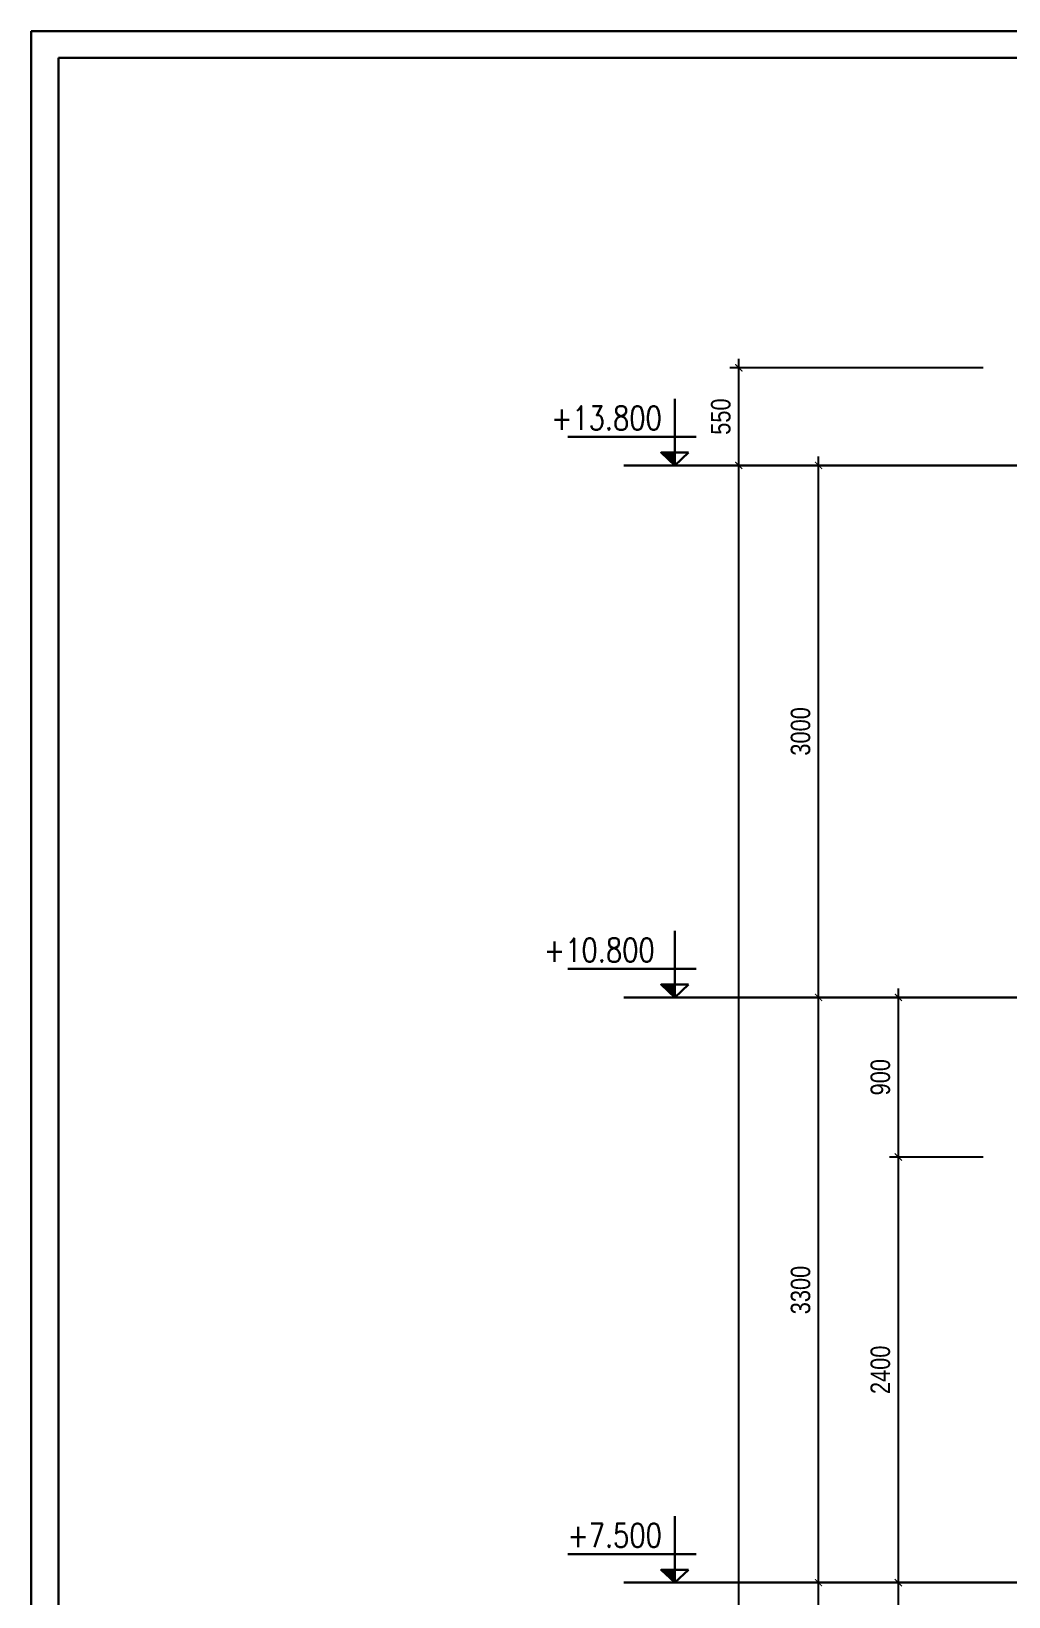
# Model space of a CAD drawing. Header units: millimetres. Extents: x -82962 to 19744, y -138000 to 4535.
# Drawn here: x -40951 to -35438, y -81230 to -72403 of the extents above; entities that cross this region are included whole.
import ezdxf

# ---------------------------------------------------------------- set-up
doc = ezdxf.new("R2010")
doc.units = ezdxf.units.MM
doc.header["$LTSCALE"] = 1000
doc.header["$MEASUREMENT"] = 0
doc.header["$PDMODE"] = 3
doc.layers.get('0').update_dxf_attribs({"lineweight": 30})
doc.layers.get('DEFPOINTS').update_dxf_attribs({"color": 4, "lineweight": 30})
doc.layers.add('THAY', color=4, linetype='Continuous', lineweight=30)
doc.styles.add('dim', font='arial.ttf', dxfattribs={"width": 0.8})
doc.styles.add('ROMANO', font='ROMANS', dxfattribs={"width": 0.8, "bigfont": 'VNS'})
doc.dimstyles.new('1-100-100', dxfattribs={"dimscale": 0, "dimtxt": 2.2, "dimasz": 0.8, "dimexe": 1, "dimexo": 1, "dimgap": 0.9, "dimtad": 1, "dimdec": 0, "dimzin": 0, "dimdsep": 46, "dimtxsty": 'dim', "dimblk1": 'ARCHTICK', "dimblk2": 'ARCHTICK', "dimsah": 1, "dimcen": 1, "dimdle": 1, "dimclrd": 256, "dimclre": 256, "dimclrt": 1, "dimadec": 0, "dimazin": 0, "dimtfac": 0.0001, "dimtdec": 0, "dimtix": 1, "dimtmove": 2, "dimatfit": 3, "dimldrblk": 'DOT', "dimfxl": 100, "dimtolj": 1, "dimtzin": 0, "dimarcsym": 0})

# ---------------------------------------------------------------- blocks, each defined once
blk = doc.blocks.new('_ARCHTICK')
at = {"color": 0, "linetype": 'ByBlock', "const_width": 0.15}
blk.add_lwpolyline([(-0.5, -0.5), (0.5, 0.5)], dxfattribs=at)
blk = doc.blocks.new('*D115')
at = {"layer": 'DEFPOINTS', "color": 0, "ltscale": 0.2, "transparency": 16777216}
for p in [(-36510.3, -81150.5), (-35531.3, -81150.5), (-35531.3, -84750.5)]:
    blk.add_point(p, dxfattribs=at)
at = {"layer": 'THAY', "lineweight": -2, "ltscale": 0.2, "transparency": 16777216}
for p, q in [((-36510.3, -84800.5), (-36510.3, -81100.5)), ((-35581.3, -81150.5), (-36560.3, -81150.5)), ((-35581.3, -84750.5), (-36560.3, -84750.5))]:
    blk.add_line(p, q, dxfattribs=at)
at = {"layer": 'THAY', "lineweight": -2, "ltscale": 0.2, "transparency": 16777216, "xscale": 40.0000003288427, "yscale": 40.0000003288427, "zscale": 40.0000003288427}
for p, rotation in [((-36510.3, -81150.5), 90), ((-36510.3, -84750.5), 270)]:
    blk.add_blockref('_ARCHTICK', p, dxfattribs=dict(at, rotation=rotation))
at = {"layer": 'THAY', "color": 1, "ltscale": 0.2, "transparency": 16777216, "insert": (-36611.5, -82950.5), "char_height": 110, "attachment_point": 5, "rotation": 90, "style": 'dim'}
blk.add_mtext('\\A1;3600', dxfattribs=at)
blk = doc.blocks.new('_DOT')
at = {"color": 0, "linetype": 'ByBlock', "ltscale": 10}
blk.add_line((-0.5, 0), (-1, 0), dxfattribs=at)
at = {"color": 0, "linetype": 'ByBlock', "ltscale": 10, "const_width": 0.5}
blk.add_lwpolyline([(-0.25, 0, 1), (0.25, 0, 1)], format="xyb", close=True, dxfattribs=at)
blk = doc.blocks.new('*D119')
at = {"layer": 'DEFPOINTS', "color": 0, "ltscale": 0.2, "transparency": 16777216}
for p in [(-36960.3, -74850.5), (-35531.3, -74850.5), (-35531.3, -88650.5)]:
    blk.add_point(p, dxfattribs=at)
at = {"layer": 'THAY', "lineweight": -2, "ltscale": 0.2, "transparency": 16777216}
for p, q in [((-35581.3, -74850.5), (-37010.3, -74850.5)), ((-36960.3, -88700.5), (-36960.3, -74800.5)), ((-35581.3, -88650.5), (-37010.3, -88650.5))]:
    blk.add_line(p, q, dxfattribs=at)
at = {"layer": 'THAY', "lineweight": -2, "ltscale": 0.2, "transparency": 16777216, "xscale": 40.0000003288427, "yscale": 40.0000003288427, "zscale": 40.0000003288427}
for p, rotation in [((-36960.3, -74850.5), 90), ((-36960.3, -88650.5), 270)]:
    blk.add_blockref('_ARCHTICK', p, dxfattribs=dict(at, rotation=rotation))
at = {"layer": 'THAY', "color": 1, "ltscale": 0.2, "transparency": 16777216, "insert": (-37061.5, -81750.5), "char_height": 110, "attachment_point": 5, "rotation": 90, "style": 'dim'}
blk.add_mtext('\\A1;13800', dxfattribs=at)
blk = doc.blocks.new('*D120')
at = {"layer": 'DEFPOINTS', "color": 0, "ltscale": 0.2, "transparency": 16777216}
for p in [(-36510.3, -77850.5), (-35531.3, -77850.5), (-35531.3, -81150.5)]:
    blk.add_point(p, dxfattribs=at)
at = {"layer": 'THAY', "lineweight": -2, "ltscale": 0.2, "transparency": 16777216}
for p, q in [((-35581.3, -77850.5), (-36560.3, -77850.5)), ((-36510.3, -81200.5), (-36510.3, -77800.5)), ((-35581.3, -81150.5), (-36560.3, -81150.5))]:
    blk.add_line(p, q, dxfattribs=at)
at = {"layer": 'THAY', "lineweight": -2, "ltscale": 0.2, "transparency": 16777216, "xscale": 40.0000003288427, "yscale": 40.0000003288427, "zscale": 40.0000003288427}
for p, rotation in [((-36510.3, -77850.5), 90), ((-36510.3, -81150.5), 270)]:
    blk.add_blockref('_ARCHTICK', p, dxfattribs=dict(at, rotation=rotation))
at = {"layer": 'THAY', "color": 1, "ltscale": 0.2, "transparency": 16777216, "insert": (-36611.5, -79500.5), "char_height": 110, "attachment_point": 5, "rotation": 90, "style": 'dim'}
blk.add_mtext('\\A1;3300', dxfattribs=at)
blk = doc.blocks.new('*D121')
at = {"layer": 'DEFPOINTS', "color": 0, "ltscale": 0.2, "transparency": 16777216}
for p in [(-36510.3, -74850.5), (-35531.3, -74850.5), (-35531.3, -77850.5)]:
    blk.add_point(p, dxfattribs=at)
at = {"layer": 'THAY', "lineweight": -2, "ltscale": 0.2, "transparency": 16777216}
for p, q in [((-35581.3, -74850.5), (-36560.3, -74850.5)), ((-36510.3, -77900.5), (-36510.3, -74800.5)), ((-35581.3, -77850.5), (-36560.3, -77850.5))]:
    blk.add_line(p, q, dxfattribs=at)
at = {"layer": 'THAY', "lineweight": -2, "ltscale": 0.2, "transparency": 16777216, "xscale": 40.0000003288427, "yscale": 40.0000003288427, "zscale": 40.0000003288427}
for p, rotation in [((-36510.3, -74850.5), 90), ((-36510.3, -77850.5), 270)]:
    blk.add_blockref('_ARCHTICK', p, dxfattribs=dict(at, rotation=rotation))
at = {"layer": 'THAY', "color": 1, "ltscale": 0.2, "transparency": 16777216, "insert": (-36611.5, -76350.5), "char_height": 110, "attachment_point": 5, "rotation": 90, "style": 'dim'}
blk.add_mtext('\\A1;3000', dxfattribs=at)
blk = doc.blocks.new('*D122')
at = {"layer": 'DEFPOINTS', "color": 0, "ltscale": 0.2, "transparency": 16777216}
for p in [(-36960.3, -74300.5), (-35531.3, -74300.5), (-35531.3, -74850.5)]:
    blk.add_point(p, dxfattribs=at)
at = {"layer": 'THAY', "lineweight": -2, "ltscale": 0.2, "transparency": 16777216}
for p, q in [((-35581.3, -74300.5), (-37010.3, -74300.5)), ((-36960.3, -74900.5), (-36960.3, -74250.5)), ((-35581.3, -74850.5), (-37010.3, -74850.5))]:
    blk.add_line(p, q, dxfattribs=at)
at = {"layer": 'THAY', "lineweight": -2, "ltscale": 0.2, "transparency": 16777216, "xscale": 40.0000003288427, "yscale": 40.0000003288427, "zscale": 40.0000003288427}
for p, rotation in [((-36960.3, -74300.5), 90), ((-36960.3, -74850.5), 270)]:
    blk.add_blockref('_ARCHTICK', p, dxfattribs=dict(at, rotation=rotation))
at = {"layer": 'THAY', "color": 1, "ltscale": 0.2, "transparency": 16777216, "insert": (-37061.4, -74575.5), "char_height": 110, "attachment_point": 5, "rotation": 90, "style": 'dim'}
blk.add_mtext('\\A1;550', dxfattribs=at)
blk = doc.blocks.new('*D150')
at = {"layer": 'DEFPOINTS', "color": 0, "ltscale": 0.2, "transparency": 16777216}
for p in [(-36060.3, -78750.5), (-35531.3, -78750.5), (-35531.3, -81150.5)]:
    blk.add_point(p, dxfattribs=at)
at = {"layer": 'THAY', "lineweight": -2, "ltscale": 0.2, "transparency": 16777216}
for p, q in [((-36060.3, -81200.5), (-36060.3, -78700.5)), ((-35581.3, -78750.5), (-36110.3, -78750.5)), ((-35581.3, -81150.5), (-36110.3, -81150.5))]:
    blk.add_line(p, q, dxfattribs=at)
at = {"layer": 'THAY', "lineweight": -2, "ltscale": 0.2, "transparency": 16777216, "xscale": 40.0000003288427, "yscale": 40.0000003288427, "zscale": 40.0000003288427}
for p, rotation in [((-36060.3, -78750.5), 90), ((-36060.3, -81150.5), 270)]:
    blk.add_blockref('_ARCHTICK', p, dxfattribs=dict(at, rotation=rotation))
at = {"layer": 'THAY', "color": 1, "ltscale": 0.2, "transparency": 16777216, "insert": (-36161.4, -79950.5), "char_height": 110, "attachment_point": 5, "rotation": 90, "style": 'dim'}
blk.add_mtext('\\A1;2400', dxfattribs=at)
blk = doc.blocks.new('*D151')
at = {"layer": 'DEFPOINTS', "color": 0, "ltscale": 0.2, "transparency": 16777216}
for p in [(-36060.3, -77850.5), (-35531.3, -77850.5), (-35531.3, -78750.5)]:
    blk.add_point(p, dxfattribs=at)
at = {"layer": 'THAY', "lineweight": -2, "ltscale": 0.2, "transparency": 16777216}
for p, q in [((-35581.3, -77850.5), (-36110.3, -77850.5)), ((-36060.3, -78800.5), (-36060.3, -77800.5)), ((-35581.3, -78750.5), (-36110.3, -78750.5))]:
    blk.add_line(p, q, dxfattribs=at)
at = {"layer": 'THAY', "lineweight": -2, "ltscale": 0.2, "transparency": 16777216, "xscale": 40.0000003288427, "yscale": 40.0000003288427, "zscale": 40.0000003288427}
for p, rotation in [((-36060.3, -77850.5), 90), ((-36060.3, -78750.5), 270)]:
    blk.add_blockref('_ARCHTICK', p, dxfattribs=dict(at, rotation=rotation))
at = {"layer": 'THAY', "color": 1, "ltscale": 0.2, "transparency": 16777216, "insert": (-36161.4, -78300.5), "char_height": 110, "attachment_point": 5, "rotation": 90, "style": 'dim'}
blk.add_mtext('\\A1;900', dxfattribs=at)
blk = doc.blocks.new('*D152')
at = {"layer": 'DEFPOINTS', "color": 0, "ltscale": 0.2, "transparency": 16777216}
for p in [(-36060.3, -81150.5), (-35531.3, -81150.5), (-35531.3, -82350.5)]:
    blk.add_point(p, dxfattribs=at)
at = {"layer": 'THAY', "lineweight": -2, "ltscale": 0.2, "transparency": 16777216}
for p, q in [((-36060.3, -82400.5), (-36060.3, -81100.5)), ((-35581.3, -81150.5), (-36110.3, -81150.5)), ((-35581.3, -82350.5), (-36110.3, -82350.5))]:
    blk.add_line(p, q, dxfattribs=at)
at = {"layer": 'THAY', "lineweight": -2, "ltscale": 0.2, "transparency": 16777216, "xscale": 40.0000003288427, "yscale": 40.0000003288427, "zscale": 40.0000003288427}
for p, rotation in [((-36060.3, -81150.5), 90), ((-36060.3, -82350.5), 270)]:
    blk.add_blockref('_ARCHTICK', p, dxfattribs=dict(at, rotation=rotation))
at = {"layer": 'THAY', "color": 1, "ltscale": 0.2, "transparency": 16777216, "insert": (-36161.4, -81750.5), "char_height": 110, "attachment_point": 5, "rotation": 90, "style": 'dim'}
blk.add_mtext('\\A1;1200', dxfattribs=at)

msp = doc.modelspace()

# ---------------------------------------------------------------- hatches: boundary and pattern name
at = {"layer": 'THAY', "ltscale": 0.2}
h = msp.add_hatch(dxfattribs=at)
h.set_pattern_fill('ANSI31', color=256, scale=300, style=0)
h.paths.add_polyline_path([(-31713.06521, -74300.50627), (-31823.06521, -74300.50627), (-31823.06521, -74600.50627), (-31823.06521, -74700.50627), (-31823.06521, -74850.50627), (-31713.06521, -74850.50627)])
h.paths.add_polyline_path([(-31713.06521, -75200.50627), (-31823.06521, -75200.50627), (-31823.06521, -77850.50627), (-31713.06521, -77850.50627)])
h.paths.add_polyline_path([(-32793.06521, -74950.50627), (-32903.06521, -74950.50627), (-32903.06521, -75600.50627), (-32793.06521, -75600.50627)])
h.paths.add_polyline_path([(-35003.06521, -74300.50627), (-35113.06521, -74300.50627), (-35113.06521, -74850.50627), (-35003.06521, -74850.50627), (-35003.06521, -74600.50627)])
h.paths.add_polyline_path([(-35003.06521, -75200.50627), (-35113.06521, -75200.50627), (-35113.06521, -77850.50627), (-35003.06521, -77850.50627)])
h.paths.add_polyline_path([(-38032.06739, -74683.96615), (-37306.80351, -74683.96615), (-37306.80351, -74483.03553), (-38032.06739, -74483.03553)], flags=9)
h.paths.add_polyline_path([(-38072.02935, -77683.96615), (-37346.76548, -77683.96615), (-37346.76548, -77483.03553), (-38072.02935, -77483.03553)], flags=9)
h.paths.add_polyline_path([(-37939.74793, -80983.96615), (-37316.54406, -80983.96615), (-37316.54406, -80783.03553), (-37939.74793, -80783.03553)], flags=9)
h.paths.add_polyline_path([(-37939.74793, -84583.96615), (-37316.54406, -84583.96615), (-37316.54406, -84383.03553), (-37939.74793, -84383.03553)], flags=9)
h.paths.add_polyline_path([(-37939.74793, -88483.96615), (-37316.54406, -88483.96615), (-37316.54406, -88283.03553), (-37939.74793, -88283.03553)], flags=9)
h.paths.add_polyline_path([(-32108.71747, -91613.7735), (-31840.87747, -91613.7735), (-31840.87747, -91224.9735), (-32108.71747, -91224.9735)], flags=9)
h.paths.add_polyline_path([(-35246.32572, -91613.7735), (-34958.73715, -91613.7735), (-34958.73715, -91224.9735), (-35246.32572, -91224.9735)], flags=9)
h.paths.add_polyline_path([(-35194.18378, -92458.74921), (-32007.8652, -92458.74921), (-32007.8652, -91510.07109), (-35194.18378, -91510.07109)], flags=9)
h.paths.add_polyline_path([(-40572.18718, -93399.80047), (-39062.80246, -93399.80047), (-39062.80246, -93088.81692), (-40572.18718, -93088.81692)], flags=9)
h.paths.add_polyline_path([(-40573.08907, -93095.55313), (-37841.2553, -93095.55313), (-37841.2553, -92747.35048), (-40573.08907, -92747.35048)], flags=9)
h.paths.add_polyline_path([(-40549.54401, -94118.4129), (-39297.46471, -94118.4129), (-39297.46471, -93931.87044), (-40549.54401, -93931.87044)], flags=9)
h.paths.add_polyline_path([(-40574.16871, -93938.86134), (-38806.48527, -93938.86134), (-38806.48527, -93604.39609), (-40574.16871, -93604.39609)], flags=9)
h.paths.add_polyline_path([(-35682.44811, -92983.27296), (-34725.49923, -92983.27296), (-34725.49923, -92681.10994), (-35682.44811, -92681.10994)], flags=9)
h.paths.add_polyline_path([(-30367.50183, -92988.42031), (-29294.38607, -92988.42031), (-29294.38607, -92755.24224), (-30367.50183, -92755.24224)], flags=9)
h.paths.add_polyline_path([(-27215.93456, -93893.06478), (-26065.60599, -93893.06478), (-26065.60599, -93504.43466), (-27215.93456, -93504.43466)], flags=9)
h.paths.add_polyline_path([(-27058.00575, -93017.17142), (-26316.00781, -93017.17142), (-26316.00781, -92748.97939), (-27058.00575, -92748.97939)], flags=9)
h.paths.add_polyline_path([(-30811.48098, -93967.06352), (-28531.18656, -93967.06352), (-28531.18656, -93288.14038), (-30811.48098, -93288.14038)], flags=9)

# ---------------------------------------------------------------- linework, layer by layer
for p, q in [((-37320.43459, -74850.50627), (-37320.43459, -74475.96563)), ((-37199.90267, -74689.00574), (-37924.6465, -74689.00574)), ((-37193.49135, -74850.50627), (-37527.46663, -74850.50627)), ((-37320.43459, -77850.50627), (-37320.43459, -77475.96563)), ((-37199.90267, -77689.00574), (-37924.6465, -77689.00574)), ((-37193.49135, -77850.50627), (-37527.46663, -77850.50627)), ((-37320.43459, -81150.50627), (-37320.43459, -80775.96563)), ((-37199.90267, -80989.00574), (-37924.6465, -80989.00574)), ((-37193.49135, -81150.50627), (-37527.46663, -81150.50627))]:
    msp.add_line(p, q, dxfattribs=at)
for points in [[(-40951.19082, -72402.84384), (-40951.19082, -94376.16946), (-25518.01165, -94376.16946), (-25518.01165, -72402.84384)], [(-40796.96266, -72553.13071), (-40796.96266, -94225.88259), (-25664.35722, -94225.88259), (-25664.35722, -72553.13071)], [(-37243.83325, -74778.4844), (-37398.54226, -74778.4844), (-37320.43459, -74850.50627)], [(-37243.83325, -77778.4844), (-37398.54226, -77778.4844), (-37320.43459, -77850.50627)], [(-37243.83325, -81078.4844), (-37398.54226, -81078.4844), (-37320.43459, -81150.50627)]]:
    msp.add_lwpolyline(points, close=True, dxfattribs=at)
at = {"layer": 'THAY', "ltscale": 0.015}
for points in [[(-37607.98591, -74850.50627), (-31015.7728, -74850.50627)], [(-37607.98591, -77850.50627), (-31015.7728, -77850.50627)], [(-37607.98591, -81150.50627), (-31015.7728, -81150.50627)]]:
    msp.add_lwpolyline(points, dxfattribs=at)
at = {"layer": 'THAY', "ltscale": 0.2}
for points in [[(-37320.43459, -74778.4844), (-37398.54226, -74778.4844), (-37320.43459, -74850.50627), (-37398.54226, -74778.4844)], [(-37320.43459, -77778.4844), (-37398.54226, -77778.4844), (-37320.43459, -77850.50627), (-37398.54226, -77778.4844)], [(-37320.43459, -81078.4844), (-37398.54226, -81078.4844), (-37320.43459, -81150.50627), (-37398.54226, -81078.4844)]]:
    msp.add_solid(points, dxfattribs=at)

# ---------------------------------------------------------------- texts
at = {"layer": 'THAY', "ltscale": 0.2, "style": 'ROMANO', "width": 0.8}
for s, p in [('+13.800', (-38018.99095, -74650.47771)), ('+10.800', (-38058.95291, -77650.47771)), ('+7.500', (-37926.67149, -80950.47771))]:
    msp.add_text(s, height=133.95375, dxfattribs=at).set_placement(p)

# ---------------------------------------------------------------- dimensions: what is measured, and where the dimension line sits
at = {"layer": 'THAY', "ltscale": 0.2}
for base, p1, p2, picture, middle in [((-36960.26329, -74300.50627), (-35531.31342, -74850.50627), (-35531.31342, -74300.50627), '*D122', (-37061.42632, -74575.50627)), ((-36960.26329, -74850.50627), (-35531.31342, -88650.50627), (-35531.31342, -74850.50627), '*D119', (-37061.46383, -81750.50627)), ((-36510.26329, -74850.50627), (-35531.31342, -77850.50627), (-35531.31342, -74850.50627), '*D121', (-36611.46383, -76350.50627)), ((-36510.26329, -77850.50627), (-35531.31342, -81150.50627), (-35531.31342, -77850.50627), '*D120', (-36611.46383, -79500.50627)), ((-36060.26329, -77850.50627), (-35531.31342, -78750.50627), (-35531.31342, -77850.50627), '*D151', (-36161.42632, -78300.50627)), ((-36060.26329, -78750.50627), (-35531.31342, -81150.50627), (-35531.31342, -78750.50627), '*D150', (-36161.42632, -79950.50627)), ((-36510.26329, -81150.50627), (-35531.31342, -84750.50627), (-35531.31342, -81150.50627), '*D115', (-36611.46383, -82950.50627)), ((-36060.26329, -81150.50627), (-35531.31342, -82350.50627), (-35531.31342, -81150.50627), '*D152', (-36161.42632, -81750.50627))]:
    dim = msp.add_linear_dim(base=base, p1=p1, p2=p2, angle=90, dimstyle='1-100-100', override={"dimscale": 50}, dxfattribs=at)
    dim.commit()
    dim.dimension.update_dxf_attribs({"geometry": picture, "text_midpoint": middle})

doc.saveas('drawing.dxf')
